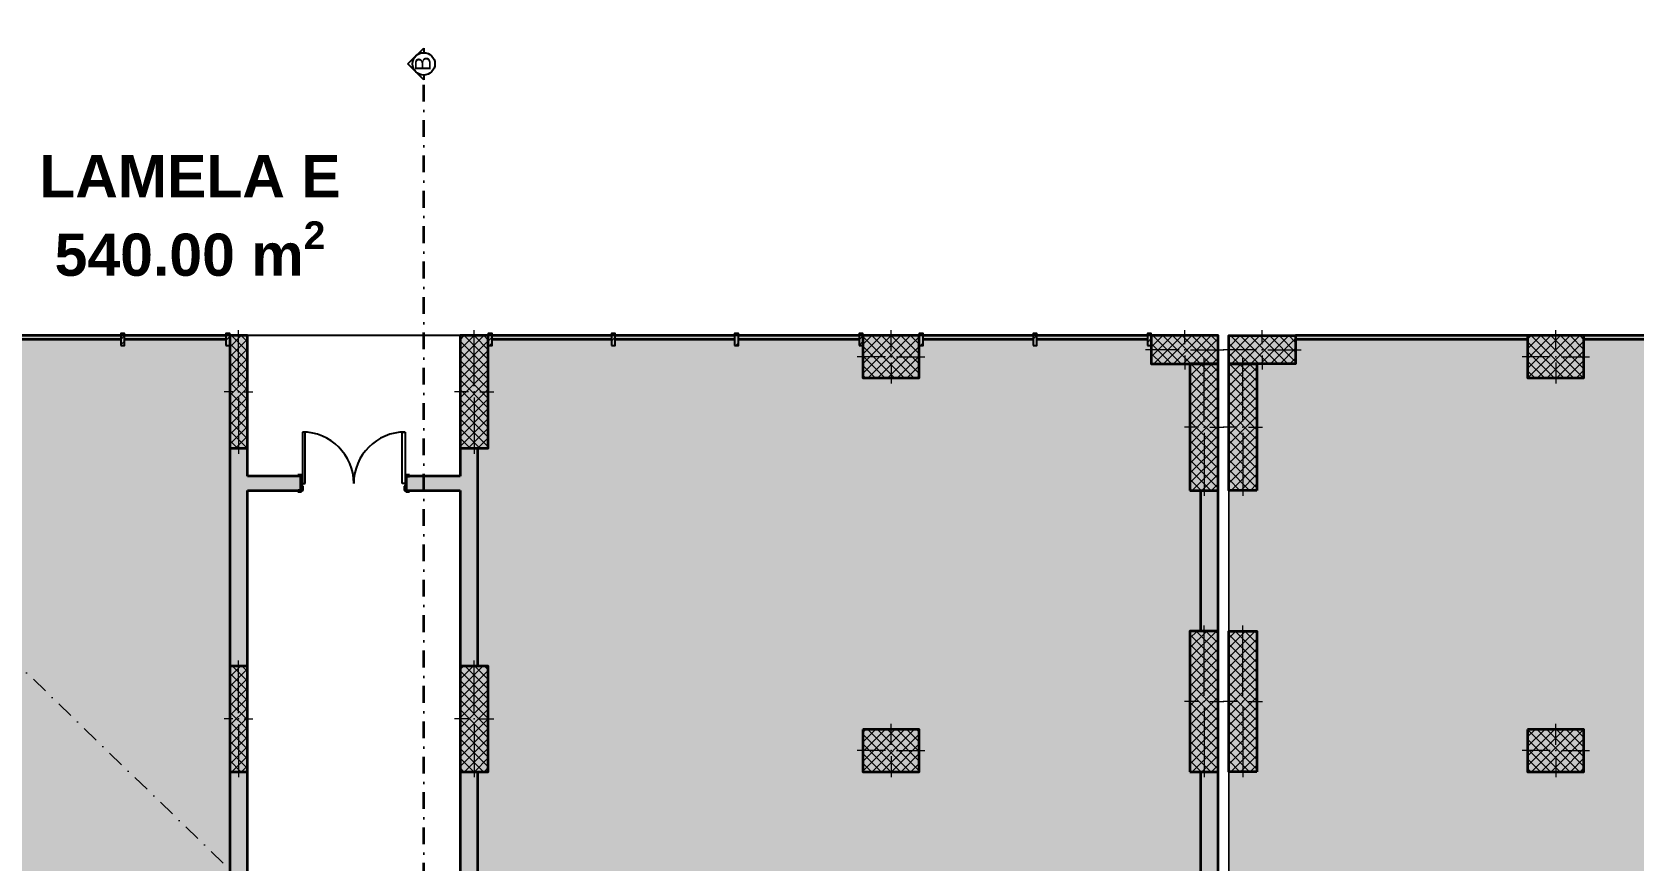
# Model space of a CAD drawing. Header units: millimetres. Extents: x -7085 to 93650, y -113521 to 35214.
# Drawn here: x 10539 to 33311, y -7470 to 4318 of the extents above; entities that cross this region are included whole.
import ezdxf

# ---------------------------------------------------------------- set-up
doc = ezdxf.new("R2010")
doc.units = ezdxf.units.MM
doc.header["$MEASUREMENT"] = 0
doc.linetypes.add('Dot & Dashed', pattern=[502.708322, 238.125, -132.291667, 0, -132.291655])
for name, color, linetype in [('A - Alumil', 7, 'Continuous'), ('A - Muret', 7, 'Continuous'), ('A - Pllaka Suteren', 7, 'Continuous'), ('A - Prerjet', 7, 'Continuous'), ('A - Shtyllat', 7, 'Continuous')]:
    doc.layers.add(name, color=color, linetype=linetype)
for name, color, linetype, lineweight, true_color in [('A - Alumil_Pen_No__102', 7, 'Continuous', 13, 0xcccccc), ('A - Fill Zone_Pen_No__102', 7, 'Continuous', 13, 0xcccccc), ('A - Fill Zone_Pen_No__82', 7, 'Continuous', 20, 0xaaaaaa), ('A - Muret_Pen_No__102', 7, 'Continuous', 13, 0xcccccc), ('A - Parcelat_Pen_No__161', 7, 'Continuous', 13, 0x6a6a6a), ('A - Prerjet_Pen_No__48', 7, 'Continuous', 25, 0xa80f02), ('A - Prerjet_Pen_No__8', 7, 'Continuous', 35, 0xa80f02), ('A - Sutereni Polyline_Pen_No__4', 7, 'Continuous', 20, 0x029e21), ('Annotation - Text_Pen_No__48', 7, 'Continuous', 25, 0xa80f02)]:
    doc.layers.add(name, color=color, linetype=linetype, lineweight=lineweight, true_color=true_color)
for name, color, linetype, lineweight in [('A - Alumil_Pen_No__42', 8, 'Continuous', 25), ('A - Fill Zone_Pen_No__101', 252, 'Continuous', 13), ('A - Muret_Pen_No__7', 7, 'Continuous', 35), ('A - Pllaka Suteren_Pen_No__42', 8, 'Continuous', 25), ('A - Shtyllat_Pen_No__1', 7, 'Continuous', 13), ('A - Shtyllat_Pen_No__7', 7, 'Continuous', 35), ('ARCHICAD Doors_Pen_No__42', 8, 'Continuous', 25)]:
    doc.layers.add(name, color=color, linetype=linetype, lineweight=lineweight)
doc.styles.add('GENERATED_STYLE_1', font='')
doc.styles.add('GENERATED_STYLE_2', font='')
doc.styles.get('GENERATED_STYLE_1').set_extended_font_data('Arial', bold=True)
doc.styles.get('GENERATED_STYLE_2').set_extended_font_data('Arial')
pattern_1 = [(45, (0, 0), (-68.9429, 68.9429), []), (135, (0, 0), (68.9429, 68.9429), [])]
pattern_2 = [(45, (0, 0), (-119.3243, 119.3243), []), (45, (-39.77, 39.77), (-119.3243, 119.3243), [])]

# ---------------------------------------------------------------- blocks, each defined once
blk = doc.blocks.new('Slab_1', base_point=(-1850, -19001))
at = {"layer": 'A - Pllaka Suteren_Pen_No__42', "color": 8, "linetype": 'Continuous', "lineweight": 25, "flags": 128}
blk.add_lwpolyline([(-1850, -19001), (27400, -19001), (27400, 0), (0, 0), (0, -8551), (-1850, -8551)], close=True, dxfattribs=at)
blk = doc.blocks.new('Wall_1', base_point=(16625, 0))
at = {"layer": 'A - Muret_Pen_No__102', "linetype": 'Continuous', "lineweight": 0, "true_color": 0xcccccc}
for points in [[(16625, -4700), (16875, -4700), (16875, -1600), (16625, -1600)], [(16625, -9401), (16875, -9151), (16875, -6200), (16625, -6200)]]:
    blk.add_hatch(color=254, dxfattribs=at).paths.add_polyline_path(points)
at = {"layer": 'A - Muret_Pen_No__7', "color": 7, "linetype": 'Continuous', "lineweight": 35, "flags": 128}
for points in [[(16625, -1600), (16625, -2000)], [(16875, -4700), (16875, -1600)], [(16625, -2200), (16625, -4700)], [(16625, -6200), (16625, -9401)], [(16875, -9151), (16875, -6200)]]:
    blk.add_lwpolyline(points, dxfattribs=at)
blk = doc.blocks.new('Wall_6', base_point=(13600, -9401))
at = {"layer": 'A - Muret_Pen_No__102', "linetype": 'Continuous', "lineweight": 0, "true_color": 0xcccccc}
for points in [[(13600, -1600), (13350, -1600), (13350, -4700), (13600, -4700)], [(13350, -9151), (13600, -9401), (13600, -6200), (13350, -6200)]]:
    blk.add_hatch(color=254, dxfattribs=at).paths.add_polyline_path(points)
at = {"layer": 'A - Muret_Pen_No__7', "color": 7, "linetype": 'Continuous', "lineweight": 35, "flags": 128}
for points in [[(13350, -1600), (13350, -4700)], [(13600, -2000), (13600, -1600)], [(13600, -4700), (13600, -2200)], [(13350, -6200), (13350, -9151)], [(13600, -9401), (13600, -6200)]]:
    blk.add_lwpolyline(points, dxfattribs=at)
blk = doc.blocks.new('Wall_10', base_point=(27400, 0))
at = {"layer": 'A - Muret_Pen_No__102', "linetype": 'Continuous', "lineweight": 0, "true_color": 0xcccccc}
for points in [[(27150, 0), (27400, 0)], [(27150, -4200), (27400, -4200), (27400, -2200), (27150, -2200)], [(27400, -6200), (27150, -6200), (27150, -11401), (27400, -11401)], [(27150, -13401), (27150, -16801), (27400, -16801), (27400, -13401)]]:
    blk.add_hatch(color=254, dxfattribs=at).paths.add_polyline_path(points)
at = {"layer": 'A - Muret_Pen_No__7', "color": 7, "linetype": 'Continuous', "lineweight": 35, "flags": 128}
for points in [[(27400, 0), (27150, 0)], [(27150, -2200), (27150, -4200)], [(27400, -4200), (27400, -2200)], [(27150, -6200), (27150, -11401)], [(27400, -11401), (27400, -6200)], [(27150, -13401), (27150, -16801)], [(27400, -16801), (27400, -13401)]]:
    blk.add_lwpolyline(points, dxfattribs=at)
blk = doc.blocks.new('Metal Double Door 22_2')
at = {"layer": 'ARCHICAD Doors_Pen_No__42', "color": 8, "linetype": 'Continuous', "lineweight": 25}
for p, q in [((-730, 730), (-730, 0)), ((-690, 730), (-730, 730)), ((-690, 0), (-690, 730)), ((690, 0), (690, 730)), ((690, 730), (730, 730)), ((730, 730), (730, 0)), ((-743, 119), (-793, 119)), ((-793, 119), (-793, 100)), ((-793, 100), (-743, 100)), ((-750, 100), (-793, 100)), ((-750, 100), (-793, 100)), ((-731, 100), (-750, 100)), ((-750, 100), (-750, 0)), ((-750, 0), (-750, 100)), ((-750, 0), (-750, 100)), ((-750, 0), (-731, 0)), ((-730, 0), (-750, 0)), ((-750, 0), (-750, -100)), ((-750, -100), (-750, 0)), ((-750, -100), (-750, 0)), ((-743, 100), (-743, 119)), ((-731, 0), (-731, 100)), ((-730, -40), (-730, 0)), ((-730, 0), (-690, 0)), ((730, 0), (690, 0)), ((750, 0), (730, 0)), ((730, 0), (730, -40)), ((750, 100), (731, 100)), ((731, 100), (731, 0)), ((731, 0), (750, 0)), ((793, 119), (743, 119)), ((743, 119), (743, 100)), ((743, 100), (793, 100)), ((750, 0), (750, 100)), ((750, 0), (750, 100)), ((750, 0), (750, 100)), ((750, 100), (793, 100)), ((750, 100), (793, 100)), ((750, -100), (750, 0)), ((750, -100), (750, 0)), ((750, -100), (750, 0)), ((793, 100), (793, 119)), ((-743, -100), (-793, -100)), ((-793, -100), (-793, -119)), ((-750, -100), (-793, -100)), ((-750, -100), (-793, -100)), ((-793, -119), (-743, -119)), ((-750, -100), (-718, -100)), ((-743, -119), (-743, -100)), ((-718, -40), (-730, -40)), ((-718, -100), (-718, -40)), ((730, -40), (718, -40)), ((718, -40), (718, -100)), ((718, -100), (750, -100)), ((793, -100), (743, -100)), ((743, -100), (743, -119)), ((743, -119), (793, -119)), ((750, -100), (793, -100)), ((750, -100), (793, -100)), ((793, -119), (793, -100))]:
    blk.add_line(p, q, dxfattribs=at)
for centre, start, end in [((-730, 0), 0, 90), ((730, 0), 90, 180)]:
    blk.add_arc(centre, 730, start, end, dxfattribs=at)
blk = doc.blocks.new('Wall_35', base_point=(13600, -2200))
at = {"layer": 'A - Muret_Pen_No__102', "linetype": 'Continuous', "lineweight": 0, "true_color": 0xcccccc}
for points in [[(13600, -2200), (14362, -2200), (14362, -2000), (13600, -2000)], [(15862, -2200), (16625, -2200), (16625, -2000), (15862, -2000)]]:
    blk.add_hatch(color=254, dxfattribs=at).paths.add_polyline_path(points)
at = {"layer": 'A - Muret_Pen_No__7', "color": 7, "linetype": 'Continuous', "lineweight": 35}
for p, q in [((14362, -2000), (14320, -2000)), ((14362, -2100), (14362, -2000)), ((15862, -2000), (15906, -2000)), ((15862, -2100), (15862, -2000)), ((14362, -2200), (14320, -2200)), ((14362, -2200), (14362, -2100)), ((15862, -2200), (15862, -2100)), ((15862, -2200), (15906, -2200))]:
    blk.add_line(p, q, dxfattribs=at)
at = {"layer": 'A - Muret_Pen_No__7', "color": 7, "linetype": 'Continuous', "lineweight": 35, "flags": 128}
for points in [[(14362, -2000), (13600, -2000)], [(16625, -2000), (15862, -2000)], [(13600, -2200), (14362, -2200)], [(15862, -2200), (16625, -2200)]]:
    blk.add_lwpolyline(points, dxfattribs=at)
at = {"layer": 'ARCHICAD Doors_Pen_No__42', "color": 8, "linetype": 'Continuous', "lineweight": 25, "zscale": 1000}
blk.add_blockref('Metal Double Door 22_2', (15112, -2100), dxfattribs=at)
blk = doc.blocks.new('Wall_38', base_point=(10300, 0))
at = {"layer": 'A - Muret_Pen_No__102', "linetype": 'Continuous', "lineweight": 0, "true_color": 0xcbd9e5}
for points in [[(10355, 0), (10355, -50), (11800, -50), (11800, 0)], [(11855, 0), (11855, -50), (13295, -50), (13295, 0)]]:
    blk.add_hatch(color=254, dxfattribs=at).paths.add_polyline_path(points)
at = {"layer": 'A - Muret_Pen_No__7', "color": 7, "linetype": 'Continuous', "lineweight": 35, "flags": 128}
for points in [[(11800, 0), (10355, 0)], [(10355, -50), (11800, -50)], [(13295, 0), (11855, 0)], [(11855, -50), (13295, -50)]]:
    blk.add_lwpolyline(points, dxfattribs=at)
blk = doc.blocks.new('Wall_46', base_point=(17025, 0))
at = {"layer": 'A - Muret_Pen_No__102', "linetype": 'Continuous', "lineweight": 0, "true_color": 0xcbd9e5}
for points in [[(17080, 0), (17080, -50), (18775, -50), (18775, 0)], [(18830, 0), (18830, -50), (20525, -50), (20525, 0)], [(20580, -50), (22295, -50), (22295, 0), (20580, 0)]]:
    blk.add_hatch(color=254, dxfattribs=at).paths.add_polyline_path(points)
at = {"layer": 'A - Muret_Pen_No__7', "color": 7, "linetype": 'Continuous', "lineweight": 35, "flags": 128}
for points in [[(18775, 0), (17080, 0)], [(17080, -50), (18775, -50)], [(20525, 0), (18830, 0)], [(18830, -50), (20525, -50)], [(22295, 0), (20580, 0)], [(20580, -50), (22295, -50)]]:
    blk.add_lwpolyline(points, dxfattribs=at)
blk = doc.blocks.new('Wall_47', base_point=(23150, 0))
at = {"layer": 'A - Muret_Pen_No__102', "linetype": 'Continuous', "lineweight": 0, "true_color": 0xcbd9e5}
for points in [[(24770, 0), (23205, 0), (23205, -50), (24770, -50)], [(24825, -50), (26395, -50), (26395, 0), (24825, 0)]]:
    blk.add_hatch(color=254, dxfattribs=at).paths.add_polyline_path(points)
at = {"layer": 'A - Muret_Pen_No__7', "color": 7, "linetype": 'Continuous', "lineweight": 35, "flags": 128}
for points in [[(24770, 0), (23205, 0)], [(23205, -50), (24770, -50)], [(26395, 0), (24825, 0)], [(24825, -50), (26395, -50)]]:
    blk.add_lwpolyline(points, dxfattribs=at)
blk = doc.blocks.new('Wall_59', base_point=(28500, 0))
at = {"layer": 'A - Muret_Pen_No__102', "linetype": 'Continuous', "lineweight": 0, "true_color": 0xcbd9e5}
for points in [[(28500, -50), (31800, -50), (31800, 0), (28500, 0)], [(38100, 0), (32600, 0), (32600, -50), (38100, -50)], [(38500, -50), (41500, -50), (41500, 0), (38500, 0)], [(41900, 0), (41900, -50), (47050, -50), (47050, 0)], [(47850, 0), (47850, -50), (51150, -50), (51150, 0)]]:
    blk.add_hatch(color=254, dxfattribs=at).paths.add_polyline_path(points)
at = {"layer": 'A - Muret_Pen_No__7', "color": 7, "linetype": 'Continuous', "lineweight": 35, "flags": 128}
for points in [[(31800, 0), (28500, 0)], [(38100, 0), (32600, 0)], [(41500, 0), (38500, 0)], [(47050, 0), (41900, 0)], [(51150, 0), (47850, 0)], [(28500, -50), (31800, -50)], [(32600, -50), (38100, -50)], [(38500, -50), (41500, -50)], [(42100, -50), (47050, -50)], [(47850, -50), (51150, -50)]]:
    blk.add_lwpolyline(points, dxfattribs=at)
blk = doc.blocks.new('Column_14', base_point=(16825, -800))
at = {"layer": 'A - Shtyllat', "linetype": 'Continuous', "lineweight": 0, "true_color": 0x000000}
h = blk.add_hatch(dxfattribs=at)
h.set_pattern_fill('Concrete_Block', color=18, style=0, pattern_type=2)
h.set_pattern_definition(pattern_1)
h.paths.add_polyline_path([(16625, -1600), (17025, -1600), (17025, 0), (16625, 0)])
at = {"layer": 'A - Shtyllat_Pen_No__1', "color": 7, "linetype": 'Continuous', "lineweight": 13}
for p, q in [((16825, -720), (16825, 80)), ((16745, -800), (16545, -800)), ((16825, -880), (16825, -1680)), ((16905, -800), (17105, -800))]:
    blk.add_line(p, q, dxfattribs=at)
blk.add_point((16825, -800), dxfattribs=at)
at = {"layer": 'A - Shtyllat_Pen_No__7', "color": 7, "linetype": 'Continuous', "lineweight": 35, "flags": 128}
blk.add_lwpolyline([(16625, -1600), (17025, -1600), (17025, 0), (16625, 0)], close=True, dxfattribs=at)
blk = doc.blocks.new('Column_15', base_point=(22750, -300))
at = {"layer": 'A - Shtyllat', "linetype": 'Continuous', "lineweight": 0, "true_color": 0x000000}
h = blk.add_hatch(dxfattribs=at)
h.set_pattern_fill('Concrete_Block', color=18, style=0, pattern_type=2)
h.set_pattern_definition(pattern_1)
h.paths.add_polyline_path([(22350, 0), (22350, -600), (23150, -600), (23150, 0)])
at = {"layer": 'A - Shtyllat_Pen_No__1', "color": 7, "linetype": 'Continuous', "lineweight": 13}
for p, q in [((22750, -220), (22750, 80)), ((22670, -300), (22270, -300)), ((22750, -380), (22750, -680)), ((22830, -300), (23230, -300))]:
    blk.add_line(p, q, dxfattribs=at)
blk.add_point((22750, -300), dxfattribs=at)
at = {"layer": 'A - Shtyllat_Pen_No__7', "color": 7, "linetype": 'Continuous', "lineweight": 35, "flags": 128}
blk.add_lwpolyline([(22350, 0), (22350, -600), (23150, -600), (23150, 0)], close=True, dxfattribs=at)
blk = doc.blocks.new('Column_16', base_point=(22750, -5900))
at = {"layer": 'A - Shtyllat', "linetype": 'Continuous', "lineweight": 0, "true_color": 0x000000}
h = blk.add_hatch(dxfattribs=at)
h.set_pattern_fill('Concrete_Block', color=18, style=0, pattern_type=2)
h.set_pattern_definition(pattern_1)
h.paths.add_polyline_path([(22350, -5600), (22350, -6200), (23150, -6200), (23150, -5600)])
at = {"layer": 'A - Shtyllat_Pen_No__1', "color": 7, "linetype": 'Continuous', "lineweight": 13}
for p, q in [((22750, -5820), (22750, -5520)), ((22670, -5900), (22270, -5900)), ((22830, -5900), (23230, -5900)), ((22750, -5980), (22750, -6280))]:
    blk.add_line(p, q, dxfattribs=at)
blk.add_point((22750, -5900), dxfattribs=at)
at = {"layer": 'A - Shtyllat_Pen_No__7', "color": 7, "linetype": 'Continuous', "lineweight": 35, "flags": 128}
blk.add_lwpolyline([(22350, -5600), (22350, -6200), (23150, -6200), (23150, -5600)], close=True, dxfattribs=at)
blk = doc.blocks.new('Column_18', base_point=(27200, -1300))
at = {"layer": 'A - Shtyllat', "linetype": 'Continuous', "lineweight": 0, "true_color": 0x000000}
h = blk.add_hatch(dxfattribs=at)
h.set_pattern_fill('Concrete_Block', color=18, style=0, pattern_type=2)
h.set_pattern_definition(pattern_1)
h.paths.add_polyline_path([(27000, -2200), (27400, -2200), (27400, -400), (27000, -400)])
at = {"layer": 'A - Shtyllat_Pen_No__1', "color": 7, "linetype": 'Continuous', "lineweight": 13}
for p, q in [((27200, -1220), (27200, -320)), ((27120, -1300), (26920, -1300)), ((27280, -1300), (27480, -1300)), ((27200, -1380), (27200, -2280))]:
    blk.add_line(p, q, dxfattribs=at)
blk.add_point((27200, -1300), dxfattribs=at)
at = {"layer": 'A - Shtyllat_Pen_No__7', "color": 7, "linetype": 'Continuous', "lineweight": 35, "flags": 128}
blk.add_lwpolyline([(27000, -2200), (27400, -2200), (27400, -400), (27000, -400)], close=True, dxfattribs=at)
blk = doc.blocks.new('Column_19', base_point=(26925, -200))
at = {"layer": 'A - Shtyllat', "linetype": 'Continuous', "lineweight": 0, "true_color": 0x000000}
h = blk.add_hatch(dxfattribs=at)
h.set_pattern_fill('Concrete_Block', color=18, style=0, pattern_type=2)
h.set_pattern_definition(pattern_1)
h.paths.add_polyline_path([(26450, 0), (26450, -400), (27400, -400), (27400, 0)])
at = {"layer": 'A - Shtyllat_Pen_No__1', "color": 7, "linetype": 'Continuous', "lineweight": 13}
for p, q in [((26925, -120), (26925, 80)), ((26845, -200), (26370, -200)), ((27005, -200), (27480, -200)), ((26925, -280), (26925, -480))]:
    blk.add_line(p, q, dxfattribs=at)
blk.add_point((26925, -200), dxfattribs=at)
at = {"layer": 'A - Shtyllat_Pen_No__7', "color": 7, "linetype": 'Continuous', "lineweight": 35, "flags": 128}
blk.add_lwpolyline([(26450, 0), (26450, -400), (27400, -400), (27400, 0)], close=True, dxfattribs=at)
blk = doc.blocks.new('Column_23', base_point=(27200, -5200))
at = {"layer": 'A - Shtyllat', "linetype": 'Continuous', "lineweight": 0, "true_color": 0x000000}
h = blk.add_hatch(dxfattribs=at)
h.set_pattern_fill('Concrete_Block', color=18, style=0, pattern_type=2)
h.set_pattern_definition(pattern_1)
h.paths.add_polyline_path([(27000, -6200), (27400, -6200), (27400, -4200), (27000, -4200)])
at = {"layer": 'A - Shtyllat_Pen_No__1', "color": 7, "linetype": 'Continuous', "lineweight": 13}
for p, q in [((27200, -5120), (27200, -4120)), ((27120, -5200), (26920, -5200)), ((27280, -5200), (27480, -5200)), ((27200, -5280), (27200, -6280))]:
    blk.add_line(p, q, dxfattribs=at)
blk.add_point((27200, -5200), dxfattribs=at)
at = {"layer": 'A - Shtyllat_Pen_No__7', "color": 7, "linetype": 'Continuous', "lineweight": 35, "flags": 128}
blk.add_lwpolyline([(27000, -6200), (27400, -6200), (27400, -4200), (27000, -4200)], close=True, dxfattribs=at)
blk = doc.blocks.new('Column_24', base_point=(16825, -5450))
at = {"layer": 'A - Shtyllat', "linetype": 'Continuous', "lineweight": 0, "true_color": 0x000000}
h = blk.add_hatch(dxfattribs=at)
h.set_pattern_fill('Concrete_Block', color=18, style=0, pattern_type=2)
h.set_pattern_definition(pattern_1)
h.paths.add_polyline_path([(16625, -6200), (17025, -6200), (17025, -4700), (16625, -4700)])
at = {"layer": 'A - Shtyllat_Pen_No__1', "color": 7, "linetype": 'Continuous', "lineweight": 13}
for p, q in [((16825, -5370), (16825, -4620)), ((16745, -5450), (16545, -5450)), ((16905, -5450), (17105, -5450)), ((16825, -5530), (16825, -6280))]:
    blk.add_line(p, q, dxfattribs=at)
blk.add_point((16825, -5450), dxfattribs=at)
at = {"layer": 'A - Shtyllat_Pen_No__7', "color": 7, "linetype": 'Continuous', "lineweight": 35, "flags": 128}
blk.add_lwpolyline([(16625, -6200), (17025, -6200), (17025, -4700), (16625, -4700)], close=True, dxfattribs=at)
blk = doc.blocks.new('Column_27', base_point=(27750, -1300))
at = {"layer": 'A - Shtyllat', "linetype": 'Continuous', "lineweight": 0, "true_color": 0x000000}
h = blk.add_hatch(dxfattribs=at)
h.set_pattern_fill('Concrete_Block', color=18, style=0, pattern_type=2)
h.set_pattern_definition(pattern_1)
h.paths.add_polyline_path([(27950, -2200), (27950, -400), (27550, -400), (27550, -2200)])
at = {"layer": 'A - Shtyllat_Pen_No__1', "color": 7, "linetype": 'Continuous', "lineweight": 13}
for p, q in [((27750, -1220), (27750, -320)), ((27670, -1300), (27470, -1300)), ((27830, -1300), (28030, -1300)), ((27750, -1380), (27750, -2280))]:
    blk.add_line(p, q, dxfattribs=at)
blk.add_point((27750, -1300), dxfattribs=at)
at = {"layer": 'A - Shtyllat_Pen_No__7', "color": 7, "linetype": 'Continuous', "lineweight": 35, "flags": 128}
blk.add_lwpolyline([(27950, -2200), (27550, -2200), (27550, -400), (27950, -400)], close=True, dxfattribs=at)
blk = doc.blocks.new('Column_28', base_point=(28025, -200))
at = {"layer": 'A - Shtyllat', "linetype": 'Continuous', "lineweight": 0, "true_color": 0x000000}
h = blk.add_hatch(dxfattribs=at)
h.set_pattern_fill('Concrete_Block', color=18, style=0, pattern_type=2)
h.set_pattern_definition(pattern_1)
h.paths.add_polyline_path([(28500, 0), (27550, 0), (27550, -400), (28500, -400)])
at = {"layer": 'A - Shtyllat_Pen_No__1', "color": 7, "linetype": 'Continuous', "lineweight": 13}
for p, q in [((28025, -120), (28025, 80)), ((27945, -200), (27470, -200)), ((28105, -200), (28580, -200)), ((28025, -280), (28025, -480))]:
    blk.add_line(p, q, dxfattribs=at)
blk.add_point((28025, -200), dxfattribs=at)
at = {"layer": 'A - Shtyllat_Pen_No__7', "color": 7, "linetype": 'Continuous', "lineweight": 35, "flags": 128}
blk.add_lwpolyline([(28500, 0), (28500, -400), (27550, -400), (27550, 0)], close=True, dxfattribs=at)
blk = doc.blocks.new('Column_32', base_point=(27750, -5200))
at = {"layer": 'A - Shtyllat', "linetype": 'Continuous', "lineweight": 0, "true_color": 0x000000}
h = blk.add_hatch(dxfattribs=at)
h.set_pattern_fill('Concrete_Block', color=18, style=0, pattern_type=2)
h.set_pattern_definition(pattern_1)
h.paths.add_polyline_path([(27950, -6200), (27950, -4200), (27550, -4200), (27550, -6200)])
at = {"layer": 'A - Shtyllat_Pen_No__1', "color": 7, "linetype": 'Continuous', "lineweight": 13}
for p, q in [((27750, -5120), (27750, -4120)), ((27670, -5200), (27470, -5200)), ((27830, -5200), (28030, -5200)), ((27750, -5280), (27750, -6280))]:
    blk.add_line(p, q, dxfattribs=at)
blk.add_point((27750, -5200), dxfattribs=at)
at = {"layer": 'A - Shtyllat_Pen_No__7', "color": 7, "linetype": 'Continuous', "lineweight": 35, "flags": 128}
blk.add_lwpolyline([(27950, -6200), (27550, -6200), (27550, -4200), (27950, -4200)], close=True, dxfattribs=at)
blk = doc.blocks.new('Column_33', base_point=(32200, -300))
at = {"layer": 'A - Shtyllat', "linetype": 'Continuous', "lineweight": 0, "true_color": 0x000000}
h = blk.add_hatch(dxfattribs=at)
h.set_pattern_fill('Concrete_Block', color=18, style=0, pattern_type=2)
h.set_pattern_definition(pattern_1)
h.paths.add_polyline_path([(31800, 0), (31800, -600), (32600, -600), (32600, 0)])
at = {"layer": 'A - Shtyllat_Pen_No__1', "color": 7, "linetype": 'Continuous', "lineweight": 13}
for p, q in [((32200, -220), (32200, 80)), ((32120, -300), (31720, -300)), ((32200, -380), (32200, -680)), ((32280, -300), (32680, -300))]:
    blk.add_line(p, q, dxfattribs=at)
blk.add_point((32200, -300), dxfattribs=at)
at = {"layer": 'A - Shtyllat_Pen_No__7', "color": 7, "linetype": 'Continuous', "lineweight": 35, "flags": 128}
blk.add_lwpolyline([(31800, 0), (31800, -600), (32600, -600), (32600, 0)], close=True, dxfattribs=at)
blk = doc.blocks.new('Column_34', base_point=(32200, -5900))
at = {"layer": 'A - Shtyllat', "linetype": 'Continuous', "lineweight": 0, "true_color": 0x000000}
h = blk.add_hatch(dxfattribs=at)
h.set_pattern_fill('Concrete_Block', color=18, style=0, pattern_type=2)
h.set_pattern_definition(pattern_1)
h.paths.add_polyline_path([(31800, -5600), (31800, -6200), (32600, -6200), (32600, -5600)])
at = {"layer": 'A - Shtyllat_Pen_No__1', "color": 7, "linetype": 'Continuous', "lineweight": 13}
for p, q in [((32200, -5820), (32200, -5520)), ((32120, -5900), (31720, -5900)), ((32280, -5900), (32680, -5900)), ((32200, -5980), (32200, -6280))]:
    blk.add_line(p, q, dxfattribs=at)
blk.add_point((32200, -5900), dxfattribs=at)
at = {"layer": 'A - Shtyllat_Pen_No__7', "color": 7, "linetype": 'Continuous', "lineweight": 35, "flags": 128}
blk.add_lwpolyline([(31800, -5600), (31800, -6200), (32600, -6200), (32600, -5600)], close=True, dxfattribs=at)
blk = doc.blocks.new('Column_93', base_point=(13475, -800))
at = {"layer": 'A - Shtyllat', "linetype": 'Continuous', "lineweight": 0, "true_color": 0x000000}
h = blk.add_hatch(dxfattribs=at)
h.set_pattern_fill('Concrete_Block', color=18, style=0, pattern_type=2)
h.set_pattern_definition(pattern_1)
h.paths.add_polyline_path([(13350, -1600), (13600, -1600), (13600, 0), (13350, 0)])
at = {"layer": 'A - Shtyllat_Pen_No__1', "color": 7, "linetype": 'Continuous', "lineweight": 13}
for p, q in [((13475, -720), (13475, 80)), ((13395, -800), (13270, -800)), ((13475, -880), (13475, -1680)), ((13555, -800), (13680, -800))]:
    blk.add_line(p, q, dxfattribs=at)
blk.add_point((13475, -800), dxfattribs=at)
at = {"layer": 'A - Shtyllat_Pen_No__7', "color": 7, "linetype": 'Continuous', "lineweight": 35, "flags": 128}
blk.add_lwpolyline([(13350, -1600), (13600, -1600), (13600, 0), (13350, 0)], close=True, dxfattribs=at)
blk = doc.blocks.new('Column_94', base_point=(13475, -5450))
at = {"layer": 'A - Shtyllat', "linetype": 'Continuous', "lineweight": 0, "true_color": 0x000000}
h = blk.add_hatch(dxfattribs=at)
h.set_pattern_fill('Concrete_Block', color=18, style=0, pattern_type=2)
h.set_pattern_definition(pattern_1)
h.paths.add_polyline_path([(13350, -6200), (13600, -6200), (13600, -4700), (13350, -4700)])
at = {"layer": 'A - Shtyllat_Pen_No__1', "color": 7, "linetype": 'Continuous', "lineweight": 13}
for p, q in [((13475, -5370), (13475, -4620)), ((13395, -5450), (13270, -5450)), ((13555, -5450), (13680, -5450)), ((13475, -5530), (13475, -6280))]:
    blk.add_line(p, q, dxfattribs=at)
blk.add_point((13475, -5450), dxfattribs=at)
at = {"layer": 'A - Shtyllat_Pen_No__7', "color": 7, "linetype": 'Continuous', "lineweight": 35, "flags": 128}
blk.add_lwpolyline([(13350, -6200), (13600, -6200), (13600, -4700), (13350, -4700)], close=True, dxfattribs=at)
blk = doc.blocks.new('Column_158', base_point=(13322, -55))
at = {"layer": 'A - Alumil_Pen_No__102', "linetype": 'Continuous', "lineweight": 13, "true_color": 0xcccccc}
h = blk.add_hatch(dxfattribs=at)
h.set_pattern_fill('Steel', color=254, style=0, pattern_type=2)
h.set_pattern_definition(pattern_2)
h.paths.add_polyline_path([(13295, -140), (13350, -140), (13350, 30), (13295, 30)])
at = {"layer": 'A - Alumil_Pen_No__42', "color": 8, "linetype": 'Continuous', "lineweight": 25, "flags": 128}
blk.add_lwpolyline([(13295, -140), (13350, -140), (13350, 30), (13295, 30)], close=True, dxfattribs=at)
blk = doc.blocks.new('Column_159', base_point=(11828, -55))
at = {"layer": 'A - Alumil_Pen_No__102', "linetype": 'Continuous', "lineweight": 13, "true_color": 0xcccccc}
h = blk.add_hatch(dxfattribs=at)
h.set_pattern_fill('Steel', color=254, style=0, pattern_type=2)
h.set_pattern_definition(pattern_2)
h.paths.add_polyline_path([(11800, -140), (11855, -140), (11855, 30), (11800, 30)])
at = {"layer": 'A - Alumil_Pen_No__42', "color": 8, "linetype": 'Continuous', "lineweight": 25, "flags": 128}
blk.add_lwpolyline([(11800, -140), (11855, -140), (11855, 30), (11800, 30)], close=True, dxfattribs=at)
blk = doc.blocks.new('Column_160', base_point=(17052, -55))
at = {"layer": 'A - Alumil_Pen_No__102', "linetype": 'Continuous', "lineweight": 13, "true_color": 0xcccccc}
h = blk.add_hatch(dxfattribs=at)
h.set_pattern_fill('Steel', color=254, style=0, pattern_type=2)
h.set_pattern_definition(pattern_2)
h.paths.add_polyline_path([(17025, -140), (17080, -140), (17080, 30), (17025, 30)])
at = {"layer": 'A - Alumil_Pen_No__42', "color": 8, "linetype": 'Continuous', "lineweight": 25, "flags": 128}
blk.add_lwpolyline([(17025, -140), (17080, -140), (17080, 30), (17025, 30)], close=True, dxfattribs=at)
blk = doc.blocks.new('Column_161', base_point=(22322, -55))
at = {"layer": 'A - Alumil_Pen_No__102', "linetype": 'Continuous', "lineweight": 13, "true_color": 0xcccccc}
h = blk.add_hatch(dxfattribs=at)
h.set_pattern_fill('Steel', color=254, style=0, pattern_type=2)
h.set_pattern_definition(pattern_2)
h.paths.add_polyline_path([(22295, -140), (22350, -140), (22350, 30), (22295, 30)])
at = {"layer": 'A - Alumil_Pen_No__42', "color": 8, "linetype": 'Continuous', "lineweight": 25, "flags": 128}
blk.add_lwpolyline([(22295, -140), (22350, -140), (22350, 30), (22295, 30)], close=True, dxfattribs=at)
blk = doc.blocks.new('Column_162', base_point=(18802, -55))
at = {"layer": 'A - Alumil_Pen_No__102', "linetype": 'Continuous', "lineweight": 13, "true_color": 0xcccccc}
h = blk.add_hatch(dxfattribs=at)
h.set_pattern_fill('Steel', color=254, style=0, pattern_type=2)
h.set_pattern_definition(pattern_2)
h.paths.add_polyline_path([(18775, -140), (18830, -140), (18830, 30), (18775, 30)])
at = {"layer": 'A - Alumil_Pen_No__42', "color": 8, "linetype": 'Continuous', "lineweight": 25, "flags": 128}
blk.add_lwpolyline([(18775, -140), (18830, -140), (18830, 30), (18775, 30)], close=True, dxfattribs=at)
blk = doc.blocks.new('Column_163', base_point=(20552, -55))
at = {"layer": 'A - Alumil_Pen_No__102', "linetype": 'Continuous', "lineweight": 13, "true_color": 0xcccccc}
h = blk.add_hatch(dxfattribs=at)
h.set_pattern_fill('Steel', color=254, style=0, pattern_type=2)
h.set_pattern_definition(pattern_2)
h.paths.add_polyline_path([(20525, -140), (20580, -140), (20580, 30), (20525, 30)])
at = {"layer": 'A - Alumil_Pen_No__42', "color": 8, "linetype": 'Continuous', "lineweight": 25, "flags": 128}
blk.add_lwpolyline([(20525, -140), (20580, -140), (20580, 30), (20525, 30)], close=True, dxfattribs=at)
blk = doc.blocks.new('Column_164', base_point=(23178, -55))
at = {"layer": 'A - Alumil_Pen_No__102', "linetype": 'Continuous', "lineweight": 13, "true_color": 0xcccccc}
h = blk.add_hatch(dxfattribs=at)
h.set_pattern_fill('Steel', color=254, style=0, pattern_type=2)
h.set_pattern_definition(pattern_2)
h.paths.add_polyline_path([(23150, -140), (23205, -140), (23205, 30), (23150, 30)])
at = {"layer": 'A - Alumil_Pen_No__42', "color": 8, "linetype": 'Continuous', "lineweight": 25, "flags": 128}
blk.add_lwpolyline([(23150, -140), (23205, -140), (23205, 30), (23150, 30)], close=True, dxfattribs=at)
blk = doc.blocks.new('Column_165', base_point=(26422, -55))
at = {"layer": 'A - Alumil_Pen_No__102', "linetype": 'Continuous', "lineweight": 13, "true_color": 0xcccccc}
h = blk.add_hatch(dxfattribs=at)
h.set_pattern_fill('Steel', color=254, style=0, pattern_type=2)
h.set_pattern_definition(pattern_2)
h.paths.add_polyline_path([(26395, -140), (26450, -140), (26450, 30), (26395, 30)])
at = {"layer": 'A - Alumil_Pen_No__42', "color": 8, "linetype": 'Continuous', "lineweight": 25, "flags": 128}
blk.add_lwpolyline([(26395, -140), (26450, -140), (26450, 30), (26395, 30)], close=True, dxfattribs=at)
blk = doc.blocks.new('Column_166', base_point=(24798, -55))
at = {"layer": 'A - Alumil_Pen_No__102', "linetype": 'Continuous', "lineweight": 13, "true_color": 0xcccccc}
h = blk.add_hatch(dxfattribs=at)
h.set_pattern_fill('Steel', color=254, style=0, pattern_type=2)
h.set_pattern_definition(pattern_2)
h.paths.add_polyline_path([(24770, -140), (24825, -140), (24825, 30), (24770, 30)])
at = {"layer": 'A - Alumil_Pen_No__42', "color": 8, "linetype": 'Continuous', "lineweight": 25, "flags": 128}
blk.add_lwpolyline([(24770, -140), (24825, -140), (24825, 30), (24770, 30)], close=True, dxfattribs=at)
blk = doc.blocks.new('Cutting Plane_2', base_point=(16107, -30585))
at = {"layer": 'A - Prerjet_Pen_No__48', "color": 14, "linetype": 'Continuous', "lineweight": 25, "true_color": 0xa80f02}
for p, q in [((15882, 3865), (16107, 4090)), ((16107, 4090), (16107, 4024)), ((16107, 3640), (15882, 3865)), ((16107, 3705), (16107, 3640))]:
    blk.add_line(p, q, dxfattribs=at)
blk.add_circle((16107, 3865), 159, dxfattribs=at)
at = {"layer": 'A - Prerjet_Pen_No__8', "color": 14, "linetype": 'Dot & Dashed', "lineweight": 35, "true_color": 0xa80f02}
blk.add_line((16107, -30360), (16107, 3640), dxfattribs=at)
at = {"layer": 'A - Prerjet_Pen_No__48', "color": 14, "lineweight": 25, "true_color": 0xa80f02, "insert": (16206, 3762), "char_height": 225, "attachment_point": 7, "rotation": 90, "style": 'GENERATED_STYLE_2'}
blk.add_mtext('\\A1;{\\pql;\\pt0;\\fArial|b0|i0|c0|p34;B}', dxfattribs=at)

msp = doc.modelspace()

# ---------------------------------------------------------------- hatches: boundary and pattern name
at = {"layer": 'A - Fill Zone_Pen_No__102', "linetype": 'Continuous', "lineweight": 0, "true_color": 0x333333}
for points in [[(16625, 0), (16625, -9401), (18650, -9401), (18650, -11401), (18775, -11401), (18775, -14626), (16825, -14626), (16825, -19001), (27400, -19001), (27400, 0)], [(27550, 0), (41975, 0), (41975, -19001), (27550, -19001)]]:
    msp.add_hatch(color=250, dxfattribs=at).paths.add_polyline_path(points)
at = {"layer": 'A - Fill Zone_Pen_No__82', "linetype": 'Continuous', "lineweight": 0, "true_color": 0x2a2a2a}
msp.add_hatch(color=250, dxfattribs=at).paths.add_polyline_path([(-1850, -19001), (-1850, -8551), (0, -8551), (0, 0), (13600, 0), (13600, -9401), (11850, -9401), (11850, -11401), (11725, -11401), (11725, -13726), (13475, -13726), (13475, -19001)])

# ---------------------------------------------------------------- linework, layer by layer
at = {"layer": 'A - Fill Zone_Pen_No__101', "color": 252, "linetype": 'Continuous', "lineweight": 13, "flags": 128}
msp.add_lwpolyline([(27550, 0), (41975, 0), (41975, -19001), (27550, -19001)], close=True, dxfattribs=at)
at = {"layer": 'A - Parcelat_Pen_No__161', "color": 251, "linetype": 'Dot & Dashed', "lineweight": 13, "true_color": 0x6a6a6a, "flags": 128}
msp.add_lwpolyline([(78175, 13495), (76868, 28903), (36954, 31250), (-4039, 35214), (-1402, 28995), (4335, 9785), (4469, 9352), (4547, 9080), (4575, 8977), (7707, -2126), (20173, -14195), (29997, -13043), (42854, -11425), (77930, -6932)], close=True, dxfattribs=at)
at = {"layer": 'A - Sutereni Polyline_Pen_No__4', "color": 104, "linetype": 'Continuous', "lineweight": 20, "true_color": 0x029e21}
for points in [[(27400, -19001), (-1850, -19001), (-1850, -8551), (0, -8551), (0, 0), (27400, 0)], [(27550, -19001), (52100, -19001), (52100, 0), (27550, 0)]]:
    msp.add_lwpolyline(points, close=True, dxfattribs=at)

# ---------------------------------------------------------------- block references
at = {"layer": 'A - Alumil', "color": 8, "lineweight": 25}
for name, p in [('Column_159', (11828, -55)), ('Column_158', (13322, -55)), ('Column_160', (17052, -55)), ('Column_162', (18802, -55)), ('Column_163', (20552, -55)), ('Column_161', (22322, -55)), ('Column_164', (23178, -55)), ('Column_166', (24798, -55)), ('Column_165', (26422, -55))]:
    msp.add_blockref(name, p, dxfattribs=at)
at = {"layer": 'A - Muret', "color": 7, "lineweight": 35}
for name, p in [('Wall_10', (27400, 0)), ('Wall_59', (28500, 0)), ('Wall_38', (10300, 0)), ('Wall_46', (17025, 0)), ('Wall_47', (23150, 0)), ('Wall_35', (13600, -2200)), ('Wall_6', (13600, -9401)), ('Wall_1', (16625, 0))]:
    msp.add_blockref(name, p, dxfattribs=at)
at = {"layer": 'A - Pllaka Suteren', "color": 8, "linetype": 'Continuous', "lineweight": 25}
msp.add_blockref('Slab_1', (-1850, -19001), dxfattribs=at)
at = {"layer": 'A - Prerjet', "color": 14, "lineweight": 35, "true_color": 0xa80f02}
msp.add_blockref('Cutting Plane_2', (16107, -30585), dxfattribs=at)
at = {"layer": 'A - Shtyllat', "color": 7, "lineweight": 35}
for name, p in [('Column_93', (13475, -800)), ('Column_14', (16825, -800)), ('Column_15', (22750, -300)), ('Column_19', (26925, -200)), ('Column_28', (28025, -200)), ('Column_33', (32200, -300)), ('Column_18', (27200, -1300)), ('Column_27', (27750, -1300)), ('Column_23', (27200, -5200)), ('Column_32', (27750, -5200)), ('Column_94', (13475, -5450)), ('Column_24', (16825, -5450)), ('Column_16', (22750, -5900)), ('Column_34', (32200, -5900))]:
    msp.add_blockref(name, p, dxfattribs=at)

# ---------------------------------------------------------------- texts
at = {"layer": 'Annotation - Text_Pen_No__48', "color": 14, "linetype": 'Continuous', "lineweight": 25, "true_color": 0xa80f02, "insert": (12784, 2567), "char_height": 600, "attachment_point": 2, "line_spacing_factor": 0.940857, "style": 'GENERATED_STYLE_1'}
msp.add_mtext('\\A1;{\\pqc;\\fArial|b1|i0|c0|p34;LAMELA E\\P\\pqc;\\fArial|b1|i0|c0|p34;54\\fArial|b1|i0|c0|p34;0.00\\fArial|b1|i0|c0|p34; m\\fArial|b1|i0|c0|p34;\\A1{\\H.66x;\\S2^  ;}}', dxfattribs=at)

doc.saveas('drawing.dxf')
